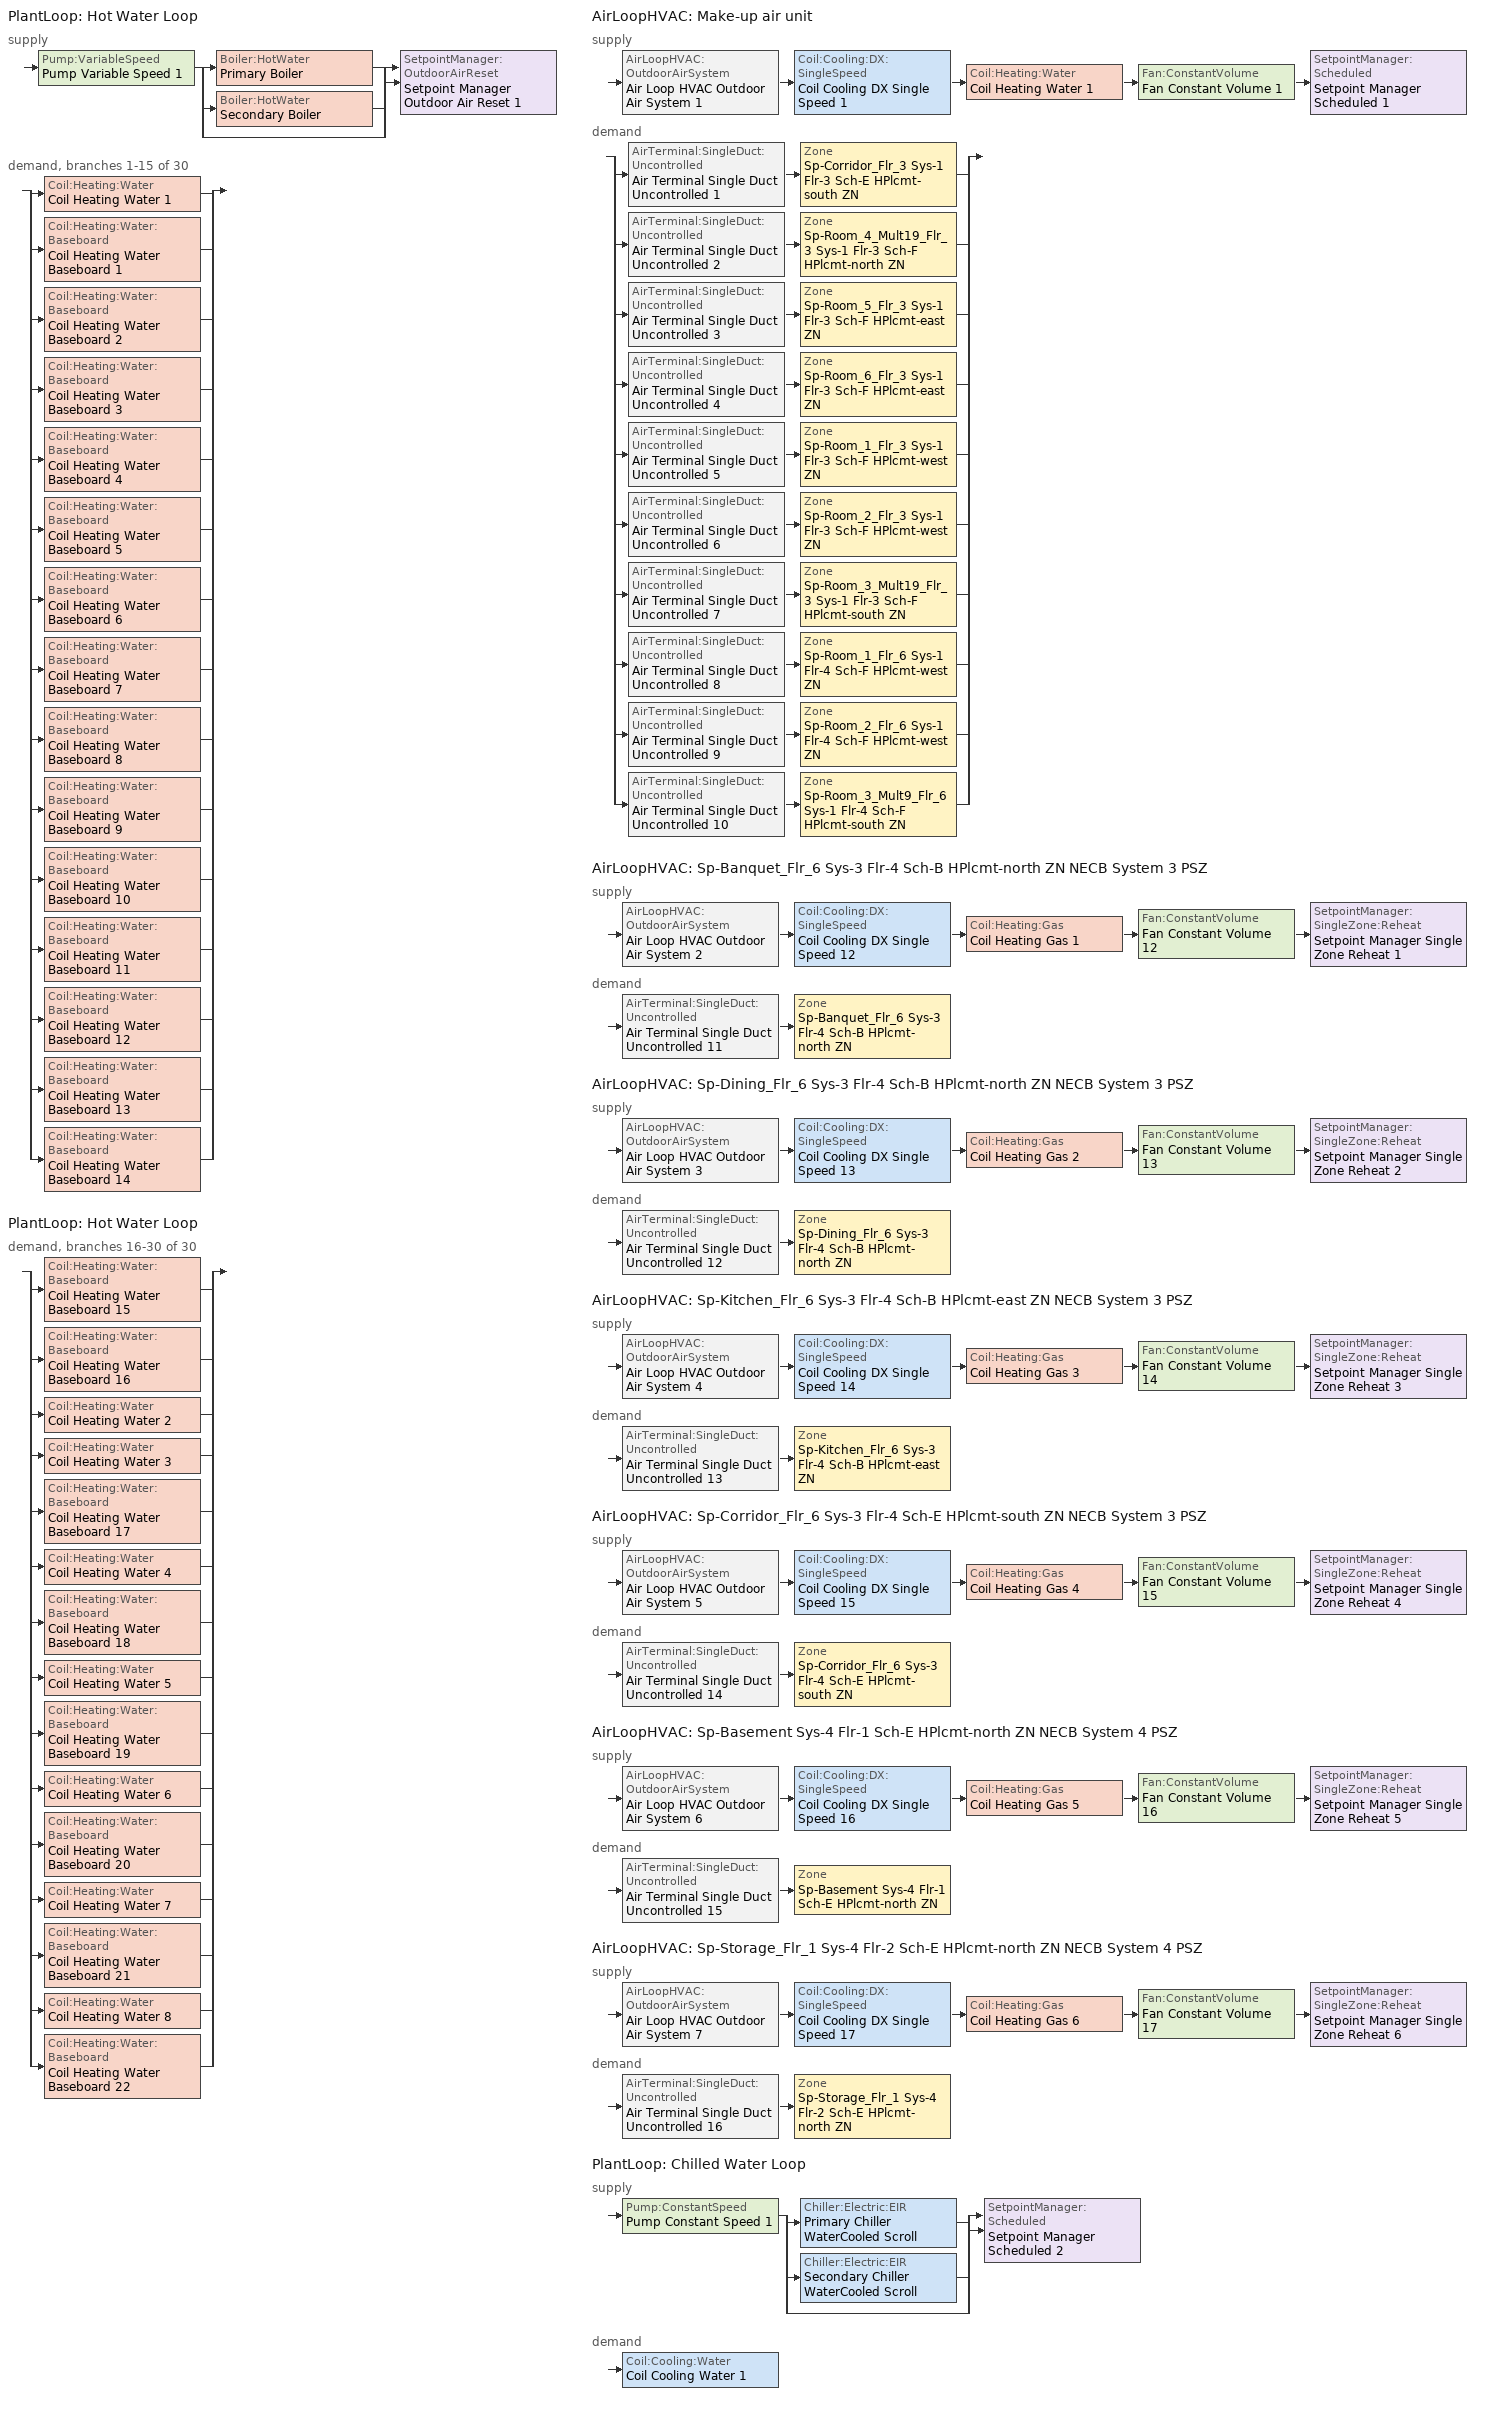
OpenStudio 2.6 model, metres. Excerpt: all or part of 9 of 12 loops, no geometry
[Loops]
PlantLoop 'Hot Water Loop'
 supply: Pump:VariableSpeed 'Pump Variable Speed 1' > split
  | Boiler:HotWater 'Primary Boiler'
  | Boiler:HotWater 'Secondary Boiler'
  | bypass
  join > SetpointManager:OutdoorAirReset 'Setpoint Manager Outdoor Air Reset 1'
 demand, branches 1-15 of 30: split
  | Coil:Heating:Water 'Coil Heating Water 1'
  | Coil:Heating:Water:Baseboard 'Coil Heating Water Baseboard 1'
  | Coil:Heating:Water:Baseboard 'Coil Heating Water Baseboard 2'
  | Coil:Heating:Water:Baseboard 'Coil Heating Water Baseboard 3'
  | Coil:Heating:Water:Baseboard 'Coil Heating Water Baseboard 4'
  | Coil:Heating:Water:Baseboard 'Coil Heating Water Baseboard 5'
  | Coil:Heating:Water:Baseboard 'Coil Heating Water Baseboard 6'
  | Coil:Heating:Water:Baseboard 'Coil Heating Water Baseboard 7'
  | Coil:Heating:Water:Baseboard 'Coil Heating Water Baseboard 8'
  | Coil:Heating:Water:Baseboard 'Coil Heating Water Baseboard 9'
  | Coil:Heating:Water:Baseboard 'Coil Heating Water Baseboard 10'
  | Coil:Heating:Water:Baseboard 'Coil Heating Water Baseboard 11'
  | Coil:Heating:Water:Baseboard 'Coil Heating Water Baseboard 12'
  | Coil:Heating:Water:Baseboard 'Coil Heating Water Baseboard 13'
  | Coil:Heating:Water:Baseboard 'Coil Heating Water Baseboard 14'
PlantLoop 'Hot Water Loop'
 demand, branches 16-30 of 30: split
  | Coil:Heating:Water:Baseboard 'Coil Heating Water Baseboard 15'
  | Coil:Heating:Water:Baseboard 'Coil Heating Water Baseboard 16'
  | Coil:Heating:Water 'Coil Heating Water 2'
  | Coil:Heating:Water 'Coil Heating Water 3'
  | Coil:Heating:Water:Baseboard 'Coil Heating Water Baseboard 17'
  | Coil:Heating:Water 'Coil Heating Water 4'
  | Coil:Heating:Water:Baseboard 'Coil Heating Water Baseboard 18'
  | Coil:Heating:Water 'Coil Heating Water 5'
  | Coil:Heating:Water:Baseboard 'Coil Heating Water Baseboard 19'
  | Coil:Heating:Water 'Coil Heating Water 6'
  | Coil:Heating:Water:Baseboard 'Coil Heating Water Baseboard 20'
  | Coil:Heating:Water 'Coil Heating Water 7'
  | Coil:Heating:Water:Baseboard 'Coil Heating Water Baseboard 21'
  | Coil:Heating:Water 'Coil Heating Water 8'
  | Coil:Heating:Water:Baseboard 'Coil Heating Water Baseboard 22'
AirLoopHVAC 'Make-up air unit'
 supply: AirLoopHVAC:OutdoorAirSystem 'Air Loop HVAC Outdoor Air System 1' > Coil:Cooling:DX:SingleSpeed 'Coil Cooling DX Single Speed 1' > Coil:Heating:Water 'Coil Heating Water 1' > Fan:ConstantVolume 'Fan Constant Volume 1' > SetpointManager:Scheduled 'Setpoint Manager Scheduled 1'
 demand: split
  | AirTerminal:SingleDuct:Uncontrolled 'Air Terminal Single Duct Uncontrolled 1' > Zone 'Sp-Corridor_Flr_3 Sys-1 Flr-3 Sch-E HPlcmt-south ZN'
  | AirTerminal:SingleDuct:Uncontrolled 'Air Terminal Single Duct Uncontrolled 2' > Zone 'Sp-Room_4_Mult19_Flr_3 Sys-1 Flr-3 Sch-F HPlcmt-north ZN'
  | AirTerminal:SingleDuct:Uncontrolled 'Air Terminal Single Duct Uncontrolled 3' > Zone 'Sp-Room_5_Flr_3 Sys-1 Flr-3 Sch-F HPlcmt-east ZN'
  | AirTerminal:SingleDuct:Uncontrolled 'Air Terminal Single Duct Uncontrolled 4' > Zone 'Sp-Room_6_Flr_3 Sys-1 Flr-3 Sch-F HPlcmt-east ZN'
  | AirTerminal:SingleDuct:Uncontrolled 'Air Terminal Single Duct Uncontrolled 5' > Zone 'Sp-Room_1_Flr_3 Sys-1 Flr-3 Sch-F HPlcmt-west ZN'
  | AirTerminal:SingleDuct:Uncontrolled 'Air Terminal Single Duct Uncontrolled 6' > Zone 'Sp-Room_2_Flr_3 Sys-1 Flr-3 Sch-F HPlcmt-west ZN'
  | AirTerminal:SingleDuct:Uncontrolled 'Air Terminal Single Duct Uncontrolled 7' > Zone 'Sp-Room_3_Mult19_Flr_3 Sys-1 Flr-3 Sch-F HPlcmt-south ZN'
  | AirTerminal:SingleDuct:Uncontrolled 'Air Terminal Single Duct Uncontrolled 8' > Zone 'Sp-Room_1_Flr_6 Sys-1 Flr-4 Sch-F HPlcmt-west ZN'
  | AirTerminal:SingleDuct:Uncontrolled 'Air Terminal Single Duct Uncontrolled 9' > Zone 'Sp-Room_2_Flr_6 Sys-1 Flr-4 Sch-F HPlcmt-west ZN'
  | AirTerminal:SingleDuct:Uncontrolled 'Air Terminal Single Duct Uncontrolled 10' > Zone 'Sp-Room_3_Mult9_Flr_6 Sys-1 Flr-4 Sch-F HPlcmt-south ZN'
AirLoopHVAC 'Sp-Banquet_Flr_6 Sys-3 Flr-4 Sch-B HPlcmt-north ZN NECB System 3 PSZ'
 supply: AirLoopHVAC:OutdoorAirSystem 'Air Loop HVAC Outdoor Air System 2' > Coil:Cooling:DX:SingleSpeed 'Coil Cooling DX Single Speed 12' > Coil:Heating:Gas 'Coil Heating Gas 1' > Fan:ConstantVolume 'Fan Constant Volume 12' > SetpointManager:SingleZone:Reheat 'Setpoint Manager Single Zone Reheat 1'
 demand: AirTerminal:SingleDuct:Uncontrolled 'Air Terminal Single Duct Uncontrolled 11' > Zone 'Sp-Banquet_Flr_6 Sys-3 Flr-4 Sch-B HPlcmt-north ZN'
AirLoopHVAC 'Sp-Dining_Flr_6 Sys-3 Flr-4 Sch-B HPlcmt-north ZN NECB System 3 PSZ'
 supply: AirLoopHVAC:OutdoorAirSystem 'Air Loop HVAC Outdoor Air System 3' > Coil:Cooling:DX:SingleSpeed 'Coil Cooling DX Single Speed 13' > Coil:Heating:Gas 'Coil Heating Gas 2' > Fan:ConstantVolume 'Fan Constant Volume 13' > SetpointManager:SingleZone:Reheat 'Setpoint Manager Single Zone Reheat 2'
 demand: AirTerminal:SingleDuct:Uncontrolled 'Air Terminal Single Duct Uncontrolled 12' > Zone 'Sp-Dining_Flr_6 Sys-3 Flr-4 Sch-B HPlcmt-north ZN'
AirLoopHVAC 'Sp-Kitchen_Flr_6 Sys-3 Flr-4 Sch-B HPlcmt-east ZN NECB System 3 PSZ'
 supply: AirLoopHVAC:OutdoorAirSystem 'Air Loop HVAC Outdoor Air System 4' > Coil:Cooling:DX:SingleSpeed 'Coil Cooling DX Single Speed 14' > Coil:Heating:Gas 'Coil Heating Gas 3' > Fan:ConstantVolume 'Fan Constant Volume 14' > SetpointManager:SingleZone:Reheat 'Setpoint Manager Single Zone Reheat 3'
 demand: AirTerminal:SingleDuct:Uncontrolled 'Air Terminal Single Duct Uncontrolled 13' > Zone 'Sp-Kitchen_Flr_6 Sys-3 Flr-4 Sch-B HPlcmt-east ZN'
AirLoopHVAC 'Sp-Corridor_Flr_6 Sys-3 Flr-4 Sch-E HPlcmt-south ZN NECB System 3 PSZ'
 supply: AirLoopHVAC:OutdoorAirSystem 'Air Loop HVAC Outdoor Air System 5' > Coil:Cooling:DX:SingleSpeed 'Coil Cooling DX Single Speed 15' > Coil:Heating:Gas 'Coil Heating Gas 4' > Fan:ConstantVolume 'Fan Constant Volume 15' > SetpointManager:SingleZone:Reheat 'Setpoint Manager Single Zone Reheat 4'
 demand: AirTerminal:SingleDuct:Uncontrolled 'Air Terminal Single Duct Uncontrolled 14' > Zone 'Sp-Corridor_Flr_6 Sys-3 Flr-4 Sch-E HPlcmt-south ZN'
AirLoopHVAC 'Sp-Basement Sys-4 Flr-1 Sch-E HPlcmt-north ZN NECB System 4 PSZ'
 supply: AirLoopHVAC:OutdoorAirSystem 'Air Loop HVAC Outdoor Air System 6' > Coil:Cooling:DX:SingleSpeed 'Coil Cooling DX Single Speed 16' > Coil:Heating:Gas 'Coil Heating Gas 5' > Fan:ConstantVolume 'Fan Constant Volume 16' > SetpointManager:SingleZone:Reheat 'Setpoint Manager Single Zone Reheat 5'
 demand: AirTerminal:SingleDuct:Uncontrolled 'Air Terminal Single Duct Uncontrolled 15' > Zone 'Sp-Basement Sys-4 Flr-1 Sch-E HPlcmt-north ZN'
AirLoopHVAC 'Sp-Storage_Flr_1 Sys-4 Flr-2 Sch-E HPlcmt-north ZN NECB System 4 PSZ'
 supply: AirLoopHVAC:OutdoorAirSystem 'Air Loop HVAC Outdoor Air System 7' > Coil:Cooling:DX:SingleSpeed 'Coil Cooling DX Single Speed 17' > Coil:Heating:Gas 'Coil Heating Gas 6' > Fan:ConstantVolume 'Fan Constant Volume 17' > SetpointManager:SingleZone:Reheat 'Setpoint Manager Single Zone Reheat 6'
 demand: AirTerminal:SingleDuct:Uncontrolled 'Air Terminal Single Duct Uncontrolled 16' > Zone 'Sp-Storage_Flr_1 Sys-4 Flr-2 Sch-E HPlcmt-north ZN'
PlantLoop 'Chilled Water Loop'
 supply: Pump:ConstantSpeed 'Pump Constant Speed 1' > split
  | Chiller:Electric:EIR 'Primary Chiller WaterCooled Scroll'
  | Chiller:Electric:EIR 'Secondary Chiller WaterCooled Scroll'
  | bypass
  join > SetpointManager:Scheduled 'Setpoint Manager Scheduled 2'
 demand: Coil:Cooling:Water 'Coil Cooling Water 1'
[Sizing:Zone] Zone Cooling Design Supply Air Temperature Input Method=SupplyAirTemperature; Zone Cooling Design Supply Air Temperature {C}=13; Zone Cooling Design Supply Air Temperature Difference {deltaC}=11.11; Zone Heating Design Supply Air Temperature Input Method=SupplyAirTemperature; Zone Heating Design Supply Air Temperature {C}=43; Zone Heating Design Supply Air Temperature Difference {deltaC}=11.11; Zone Cooling Design Supply Air Humidity Ratio {kg-H2O/kg-air}=0.0085; Zone Heating Design Supply Air Humidity Ratio {kg-H2O/kg-air}=0.008; Zone Heating Sizing Factor=1.3; Zone Cooling Sizing Factor=1.1; Cooling Design Air Flow Method=DesignDay; Heating Design Air Flow Method=DesignDay; Account for Dedicated Outdoor Air System=No; Dedicated Outdoor Air System Control Strategy=NeutralSupplyAir; Dedicated Outdoor Air Low Setpoint Temperature for Design {C}=autosize; Dedicated Outdoor Air High Setpoint Temperature for Design {C}=autosize
Sp-Corridor_Flr_3 Sys-1 Flr-3 Sch-E HPlcmt-south ZN; Sp-Room_4_Mult19_Flr_3 Sys-1 Flr-3 Sch-F HPlcmt-north ZN; Sp-Room_5_Flr_3 Sys-1 Flr-3 Sch-F HPlcmt-east ZN; Sp-Room_6_Flr_3 Sys-1 Flr-3 Sch-F HPlcmt-east ZN; Sp-Room_1_Flr_3 Sys-1 Flr-3 Sch-F HPlcmt-west ZN; Sp-Room_2_Flr_3 Sys-1 Flr-3 Sch-F HPlcmt-west ZN; Sp-Room_3_Mult19_Flr_3 Sys-1 Flr-3 Sch-F HPlcmt-south ZN; Sp-Room_1_Flr_6 Sys-1 Flr-4 Sch-F HPlcmt-west ZN; Sp-Room_2_Flr_6 Sys-1 Flr-4 Sch-F HPlcmt-west ZN; Sp-Room_3_Mult9_Flr_6 Sys-1 Flr-4 Sch-F HPlcmt-south ZN; Sp-Banquet_Flr_6 Sys-3 Flr-4 Sch-B HPlcmt-north ZN; Sp-Dining_Flr_6 Sys-3 Flr-4 Sch-B HPlcmt-north ZN; Sp-Kitchen_Flr_6 Sys-3 Flr-4 Sch-B HPlcmt-east ZN; Sp-Corridor_Flr_6 Sys-3 Flr-4 Sch-E HPlcmt-south ZN; Sp-Basement Sys-4 Flr-1 Sch-E HPlcmt-north ZN; Sp-Storage_Flr_1 Sys-4 Flr-2 Sch-E HPlcmt-north ZN
[Zone equipment]
Sp-Corridor_Flr_3 Sys-1 Flr-3 Sch-E HPlcmt-south ZN: Sp-Corridor_Flr_3 Sys-1 Flr-3 Sch-E HPlcmt-south ZN PTAC, Zone HVAC Baseboard Convective Water 1, Air Terminal Single Duct Uncontrolled 1
Sp-Room_4_Mult19_Flr_3 Sys-1 Flr-3 Sch-F HPlcmt-north ZN: Sp-Room_4_Mult19_Flr_3 Sys-1 Flr-3 Sch-F HPlcmt-north ZN PTAC, Zone HVAC Baseboard Convective Water 2, Air Terminal Single Duct Uncontrolled 2
Sp-Room_5_Flr_3 Sys-1 Flr-3 Sch-F HPlcmt-east ZN: Sp-Room_5_Flr_3 Sys-1 Flr-3 Sch-F HPlcmt-east ZN PTAC, Zone HVAC Baseboard Convective Water 3, Air Terminal Single Duct Uncontrolled 3
Sp-Room_6_Flr_3 Sys-1 Flr-3 Sch-F HPlcmt-east ZN: Sp-Room_6_Flr_3 Sys-1 Flr-3 Sch-F HPlcmt-east ZN PTAC, Zone HVAC Baseboard Convective Water 4, Air Terminal Single Duct Uncontrolled 4
Sp-Room_1_Flr_3 Sys-1 Flr-3 Sch-F HPlcmt-west ZN: Sp-Room_1_Flr_3 Sys-1 Flr-3 Sch-F HPlcmt-west ZN PTAC, Zone HVAC Baseboard Convective Water 5, Air Terminal Single Duct Uncontrolled 5
Sp-Room_2_Flr_3 Sys-1 Flr-3 Sch-F HPlcmt-west ZN: Sp-Room_2_Flr_3 Sys-1 Flr-3 Sch-F HPlcmt-west ZN PTAC, Zone HVAC Baseboard Convective Water 6, Air Terminal Single Duct Uncontrolled 6
Sp-Room_3_Mult19_Flr_3 Sys-1 Flr-3 Sch-F HPlcmt-south ZN: Sp-Room_3_Mult19_Flr_3 Sys-1 Flr-3 Sch-F HPlcmt-south ZN PTAC, Zone HVAC Baseboard Convective Water 7, Air Terminal Single Duct Uncontrolled 7
Sp-Room_1_Flr_6 Sys-1 Flr-4 Sch-F HPlcmt-west ZN: Sp-Room_1_Flr_6 Sys-1 Flr-4 Sch-F HPlcmt-west ZN PTAC, Zone HVAC Baseboard Convective Water 8, Air Terminal Single Duct Uncontrolled 8
Sp-Room_2_Flr_6 Sys-1 Flr-4 Sch-F HPlcmt-west ZN: Sp-Room_2_Flr_6 Sys-1 Flr-4 Sch-F HPlcmt-west ZN PTAC, Zone HVAC Baseboard Convective Water 9, Air Terminal Single Duct Uncontrolled 9
Sp-Room_3_Mult9_Flr_6 Sys-1 Flr-4 Sch-F HPlcmt-south ZN: Sp-Room_3_Mult9_Flr_6 Sys-1 Flr-4 Sch-F HPlcmt-south ZN PTAC, Zone HVAC Baseboard Convective Water 10, Air Terminal Single Duct Uncontrolled 10
Sp-Banquet_Flr_6 Sys-3 Flr-4 Sch-B HPlcmt-north ZN: Air Terminal Single Duct Uncontrolled 11, Zone HVAC Baseboard Convective Water 11
Sp-Dining_Flr_6 Sys-3 Flr-4 Sch-B HPlcmt-north ZN: Air Terminal Single Duct Uncontrolled 12, Zone HVAC Baseboard Convective Water 12
Sp-Kitchen_Flr_6 Sys-3 Flr-4 Sch-B HPlcmt-east ZN: Air Terminal Single Duct Uncontrolled 13, Zone HVAC Baseboard Convective Water 13
Sp-Corridor_Flr_6 Sys-3 Flr-4 Sch-E HPlcmt-south ZN: Air Terminal Single Duct Uncontrolled 14, Zone HVAC Baseboard Convective Water 14
Sp-Basement Sys-4 Flr-1 Sch-E HPlcmt-north ZN: Air Terminal Single Duct Uncontrolled 15, Zone HVAC Baseboard Convective Water 15
Sp-Storage_Flr_1 Sys-4 Flr-2 Sch-E HPlcmt-north ZN: Air Terminal Single Duct Uncontrolled 16, Zone HVAC Baseboard Convective Water 16
[PlantLoop] Glycol Concentration=0; Plant Loop Volume {m3}=Autocalculate; Load Distribution Scheme=Optimal
Name | Fluid Type
Hot Water Loop | Water
Chilled Water Loop
[Sizing:Plant] Sizing Option=NonCoincident; Zone Timesteps in Averaging Window=1; Coincident Sizing Factor Mode=None
Name | Loop Type | Design Loop Exit Temperature {C} | Loop Design Temperature Difference {deltaC}
Hot Water Loop | Heating | 82 | 16
Chilled Water Loop | Cooling | 7 | 6
[Pump:VariableSpeed]
Pump Variable Speed 1: Pump Control Type=Intermittent; Skin Loss Radiative Fraction=0.5; Design Power Sizing Method=PowerPerFlowPerPressure; Design Electric Power per Unit Flow Rate {W/(m3/s)}=348701.1; Design Shaft Power per Unit Flow Rate per Unit Head {W-s/m3-Pa}=1.28205; Design Minimum Flow Rate Fraction=0
[Boiler:HotWater] Fuel Type=NaturalGas; Water Outlet Upper Temperature Limit {C}=99; Boiler Flow Mode=ConstantFlow; Parasitic Electric Load {W}=0; Sizing Factor=1
Primary Boiler; Secondary Boiler
[SetpointManager:OutdoorAirReset]
Setpoint Manager Outdoor Air Reset 1: Control Variable=Temperature; Setpoint at Outdoor Low Temperature {C}=82; Outdoor Low Temperature {C}=-16; Setpoint at Outdoor High Temperature {C}=60; Outdoor High Temperature {C}=0
[AirLoopHVAC] Availability Schedule=Always On Discrete; Design Supply Air Flow Rate {m3/s}=AutoSize
Make-up air unit; Sp-Banquet_Flr_6 Sys-3 Flr-4 Sch-B HPlcmt-north ZN NECB System 3 PSZ; Sp-Dining_Flr_6 Sys-3 Flr-4 Sch-B HPlcmt-north ZN NECB System 3 PSZ; Sp-Kitchen_Flr_6 Sys-3 Flr-4 Sch-B HPlcmt-east ZN NECB System 3 PSZ; Sp-Corridor_Flr_6 Sys-3 Flr-4 Sch-E HPlcmt-south ZN NECB System 3 PSZ; Sp-Basement Sys-4 Flr-1 Sch-E HPlcmt-north ZN NECB System 4 PSZ; Sp-Storage_Flr_1 Sys-4 Flr-2 Sch-E HPlcmt-north ZN NECB System 4 PSZ
[Sizing:System] Design Outdoor Air Flow Rate {m3/s}=Autosize; Minimum System Air Flow Ratio=1; Preheat Design Temperature {C}=7; Preheat Design Humidity Ratio {kg-H2O/kg-Air}=0.008; Precool Design Temperature {C}=13; Precool Design Humidity Ratio {kg-H2O/kg-Air}=0.008; Central Cooling Design Supply Air Temperature {C}=13; Central Heating Design Supply Air Temperature {C}=43; Sizing Option=NonCoincident; Central Cooling Design Supply Air Humidity Ratio {kg-H2O/kg-Air}=0.0085; Central Heating Design Supply Air Humidity Ratio {kg-H2O/kg-Air}=0.008; Cooling Design Air Flow Method=DesignDay; Cooling Design Air Flow Rate {m3/s}=0; Heating Design Air Flow Method=DesignDay; Heating Design Air Flow Rate {m3/s}=0; System Outdoor Air Method=ZoneSum; Zone Maximum Outdoor Air Fraction=1; Cooling Supply Air Flow Rate Per Floor Area {m3/s-m2}=0.00996765; Cooling Fraction of Autosized Cooling Supply Air Flow Rate=1; Cooling Supply Air Flow Rate Per Unit Cooling Capacity {m3/s-W}=3.94755e-05; Heating Supply Air Flow Rate Per Floor Area {m3/s-m2}=0.00996765; Heating Fraction of Autosized Heating Supply Air Flow Rate=1; Heating Fraction of Autosized Cooling Supply Air Flow Rate=1; Heating Supply Air Flow Rate Per Unit Heating Capacity {m3/s-W}=3.15882e-05; Cooling Design Capacity Method=CoolingDesignCapacity; Cooling Design Capacity {W}=autosize; Cooling Design Capacity Per Floor Area {W/m2}=234.7; Fraction of Autosized Cooling Design Capacity=1; Heating Design Capacity Method=HeatingDesignCapacity; Heating Design Capacity {W}=autosize; Heating Design Capacity Per Floor Area {W/m2}=157; Fraction of Autosized Heating Design Capacity=1; Central Cooling Capacity Control Method=OnOff
Name | Type of Load to Size On | 100% Outdoor Air in Cooling | 100% Outdoor Air in Heating
Make-up air unit | VentilationRequirement | Yes | Yes
Sp-Banquet_Flr_6 Sys-3 Flr-4 Sch-B HPlcmt-north ZN NECB System 3 PSZ; Sp-Dining_Flr_6 Sys-3 Flr-4 Sch-B HPlcmt-north ZN NECB System 3 PSZ; Sp-Kitchen_Flr_6 Sys-3 Flr-4 Sch-B HPlcmt-east ZN NECB System 3 PSZ; Sp-Corridor_Flr_6 Sys-3 Flr-4 Sch-E HPlcmt-south ZN NECB System 3 PSZ; Sp-Basement Sys-4 Flr-1 Sch-E HPlcmt-north ZN NECB System 4 PSZ; Sp-Storage_Flr_1 Sys-4 Flr-2 Sch-E HPlcmt-north ZN NECB System 4 PSZ | Sensible | No | No
[Fan:ConstantVolume] Availability Schedule=Always On Discrete; Maximum Flow Rate {m3/s}=AutoSize
Name | Pressure Rise {Pa}
Fan Constant Volume 1; Fan Constant Volume 12; Fan Constant Volume 13; Fan Constant Volume 14; Fan Constant Volume 15; Fan Constant Volume 16; Fan Constant Volume 17
Fan Constant Volume 2; Fan Constant Volume 3; Fan Constant Volume 4; Fan Constant Volume 5; Fan Constant Volume 6; Fan Constant Volume 7; Fan Constant Volume 8; Fan Constant Volume 9; Fan Constant Volume 10; Fan Constant Volume 11 | 640
[Coil:Heating:Water] Availability Schedule=Always On Discrete
Coil Heating Water 1; Coil Heating Water 2; Coil Heating Water 3; Coil Heating Water 4; Coil Heating Water 5; Coil Heating Water 6; Coil Heating Water 7; Coil Heating Water 8
[Coil:Cooling:DX:SingleSpeed] Availability Schedule=Always On Discrete; Rated Total Cooling Capacity {W}=autosize; Rated Sensible Heat Ratio=autosize; Rated COP {W/W}=3; Rated Air Flow Rate {m3/s}=autosize; Rated Evaporator Fan Power Per Volume Flow Rate {W/(m3/s)}=773.3; Condenser Type=AirCooled; Evaporative Condenser Effectiveness=0; Evaporative Condenser Air Flow Rate {m3/s}=Autosize; Evaporative Condenser Pump Rated Power Consumption {W}=Autosize; Crankcase Heater Capacity {W}=0; Maximum Outdoor Dry-Bulb Temperature for Crankcase Heater Operation {C}=0; Basin Heater Capacity {W/K}=0; Basin Heater Setpoint Temperature {C}=10
Name | Total Cooling Capacity Function of Temperature Curve | Total Cooling Capacity Function of Flow Fraction Curve | Energy Input Ratio Function of Temperature Curve | Energy Input Ratio Function of Flow Fraction Curve | Part Load Fraction Correlation Curve
Coil Cooling DX Single Speed 1 | Curve Biquadratic 1 | Curve Quadratic 1 | Curve Biquadratic 2 | Curve Quadratic 2 | Curve Cubic 1
Coil Cooling DX Single Speed 2 | Curve Biquadratic 3 | Curve Quadratic 3 | Curve Biquadratic 4 | Curve Quadratic 4 | Curve Cubic 2
Coil Cooling DX Single Speed 3 | Curve Biquadratic 5 | Curve Quadratic 5 | Curve Biquadratic 6 | Curve Quadratic 6 | Curve Cubic 3
Coil Cooling DX Single Speed 4 | Curve Biquadratic 7 | Curve Quadratic 7 | Curve Biquadratic 8 | Curve Quadratic 8 | Curve Cubic 4
Coil Cooling DX Single Speed 5 | Curve Biquadratic 9 | Curve Quadratic 9 | Curve Biquadratic 10 | Curve Quadratic 10 | Curve Cubic 5
Coil Cooling DX Single Speed 6 | Curve Biquadratic 11 | Curve Quadratic 11 | Curve Biquadratic 12 | Curve Quadratic 12 | Curve Cubic 6
Coil Cooling DX Single Speed 7 | Curve Biquadratic 13 | Curve Quadratic 13 | Curve Biquadratic 14 | Curve Quadratic 14 | Curve Cubic 7
Coil Cooling DX Single Speed 8 | Curve Biquadratic 15 | Curve Quadratic 15 | Curve Biquadratic 16 | Curve Quadratic 16 | Curve Cubic 8
Coil Cooling DX Single Speed 9 | Curve Biquadratic 17 | Curve Quadratic 17 | Curve Biquadratic 18 | Curve Quadratic 18 | Curve Cubic 9
Coil Cooling DX Single Speed 10 | Curve Biquadratic 19 | Curve Quadratic 19 | Curve Biquadratic 20 | Curve Quadratic 20 | Curve Cubic 10
Coil Cooling DX Single Speed 11 | Curve Biquadratic 21 | Curve Quadratic 21 | Curve Biquadratic 22 | Curve Quadratic 22 | Curve Cubic 11
Coil Cooling DX Single Speed 12 | Curve Biquadratic 23 | Curve Quadratic 23 | Curve Biquadratic 24 | Curve Quadratic 24 | Curve Quadratic 25
Coil Cooling DX Single Speed 13 | Curve Biquadratic 25 | Curve Quadratic 26 | Curve Biquadratic 26 | Curve Quadratic 27 | Curve Quadratic 28
Coil Cooling DX Single Speed 14 | Curve Biquadratic 27 | Curve Quadratic 29 | Curve Biquadratic 28 | Curve Quadratic 30 | Curve Quadratic 31
Coil Cooling DX Single Speed 15 | Curve Biquadratic 29 | Curve Quadratic 32 | Curve Biquadratic 30 | Curve Quadratic 33 | Curve Quadratic 34
Coil Cooling DX Single Speed 16 | Curve Biquadratic 31 | Curve Quadratic 35 | Curve Biquadratic 32 | Curve Quadratic 36 | Curve Cubic 12
Coil Cooling DX Single Speed 17 | Curve Biquadratic 33 | Curve Quadratic 37 | Curve Biquadratic 34 | Curve Quadratic 38 | Curve Cubic 13
[Controller:OutdoorAir] Minimum Outdoor Air Flow Rate {m3/s}=autosize; Maximum Outdoor Air Flow Rate {m3/s}=Autosize; Economizer Control Type=NoEconomizer; Economizer Control Action Type=ModulateFlow; Economizer Maximum Limit Dry-Bulb Temperature {C}=28; Economizer Maximum Limit Enthalpy {J/kg}=64000; Economizer Minimum Limit Dry-Bulb Temperature {C}=-100; Lockout Type=NoLockout; Minimum Limit Type=FixedMinimum; High Humidity Control=No; Heat Recovery Bypass Control Type=BypassWhenWithinEconomizerLimits
Name | Controller Mechanical Ventilation
Controller Outdoor Air 1 | Controller Mechanical Ventilation 1
Controller Outdoor Air 2 | Controller Mechanical Ventilation 2
Controller Outdoor Air 3 | Controller Mechanical Ventilation 3
Controller Outdoor Air 4 | Controller Mechanical Ventilation 4
Controller Outdoor Air 5 | Controller Mechanical Ventilation 5
Controller Outdoor Air 6 | Controller Mechanical Ventilation 6
Controller Outdoor Air 7 | Controller Mechanical Ventilation 7
[Controller:MechanicalVentilation] Availability Schedule=Always On Discrete; System Outdoor Air Method=ZoneSum
Controller Mechanical Ventilation 1; Controller Mechanical Ventilation 2; Controller Mechanical Ventilation 3; Controller Mechanical Ventilation 4; Controller Mechanical Ventilation 5; Controller Mechanical Ventilation 6; Controller Mechanical Ventilation 7
[AirLoopHVAC:OutdoorAirSystem]
Name | Controller
Air Loop HVAC Outdoor Air System 1 | Controller Outdoor Air 1
Air Loop HVAC Outdoor Air System 2 | Controller Outdoor Air 2
Air Loop HVAC Outdoor Air System 3 | Controller Outdoor Air 3
Air Loop HVAC Outdoor Air System 4 | Controller Outdoor Air 4
Air Loop HVAC Outdoor Air System 5 | Controller Outdoor Air 5
Air Loop HVAC Outdoor Air System 6 | Controller Outdoor Air 6
Air Loop HVAC Outdoor Air System 7 | Controller Outdoor Air 7
[Controller:WaterCoil] Minimum Actuated Flow {m3/s}=0
Name | Water Coil | Action
Controller Water Coil 1 | Coil Heating Water 1 | Normal
Controller Water Coil 2 | Coil Heating Water 2 | Normal
Controller Water Coil 3 | Coil Cooling Water 1 | Reverse
Controller Water Coil 4 | Coil Heating Water 3 | Normal
Controller Water Coil 5 | Coil Heating Water 4 | Normal
Controller Water Coil 6 | Coil Heating Water 5 | Normal
Controller Water Coil 7 | Coil Heating Water 6 | Normal
Controller Water Coil 8 | Coil Heating Water 7 | Normal
Controller Water Coil 9 | Coil Heating Water 8 | Normal
[SetpointManager:Scheduled] Control Variable=Temperature
Name | Schedule
Setpoint Manager Scheduled 1 | Makeup-Air Unit Supply Air Temp
Setpoint Manager Scheduled 2 | CHW Temp
[Coil:Heating:Electric] Availability Schedule=ON_OFF_ALWAYS_OFF
Coil Heating Electric 1; Coil Heating Electric 2; Coil Heating Electric 3; Coil Heating Electric 4; Coil Heating Electric 5; Coil Heating Electric 6; Coil Heating Electric 7; Coil Heating Electric 8; Coil Heating Electric 9; Coil Heating Electric 10
[ZoneHVAC:PackagedTerminalAirConditioner] Availability Schedule=Always On Discrete; Supply Air Flow Rate During Cooling Operation {m3/s}=Autosize; Supply Air Flow Rate During Heating Operation {m3/s}=Autosize; Supply Air Flow Rate When No Cooling or Heating is Needed {m3/s}=Autosize; Outdoor Air Flow Rate During Cooling Operation {m3/s}=Autosize; Outdoor Air Flow Rate During Heating Operation {m3/s}=Autosize; Outdoor Air Flow Rate When No Cooling or Heating is Needed {m3/s}=Autosize; Fan Placement=DrawThrough
Name | Supply Air Fan | Heating Coil | Cooling Coil
Sp-Corridor_Flr_3 Sys-1 Flr-3 Sch-E HPlcmt-south ZN PTAC | Fan Constant Volume 2 | Coil Heating Electric 1 | Coil Cooling DX Single Speed 2
Sp-Room_4_Mult19_Flr_3 Sys-1 Flr-3 Sch-F HPlcmt-north ZN PTAC | Fan Constant Volume 3 | Coil Heating Electric 2 | Coil Cooling DX Single Speed 3
Sp-Room_5_Flr_3 Sys-1 Flr-3 Sch-F HPlcmt-east ZN PTAC | Fan Constant Volume 4 | Coil Heating Electric 3 | Coil Cooling DX Single Speed 4
Sp-Room_6_Flr_3 Sys-1 Flr-3 Sch-F HPlcmt-east ZN PTAC | Fan Constant Volume 5 | Coil Heating Electric 4 | Coil Cooling DX Single Speed 5
Sp-Room_1_Flr_3 Sys-1 Flr-3 Sch-F HPlcmt-west ZN PTAC | Fan Constant Volume 6 | Coil Heating Electric 5 | Coil Cooling DX Single Speed 6
Sp-Room_2_Flr_3 Sys-1 Flr-3 Sch-F HPlcmt-west ZN PTAC | Fan Constant Volume 7 | Coil Heating Electric 6 | Coil Cooling DX Single Speed 7
Sp-Room_3_Mult19_Flr_3 Sys-1 Flr-3 Sch-F HPlcmt-south ZN PTAC | Fan Constant Volume 8 | Coil Heating Electric 7 | Coil Cooling DX Single Speed 8
Sp-Room_1_Flr_6 Sys-1 Flr-4 Sch-F HPlcmt-west ZN PTAC | Fan Constant Volume 9 | Coil Heating Electric 8 | Coil Cooling DX Single Speed 9
Sp-Room_2_Flr_6 Sys-1 Flr-4 Sch-F HPlcmt-west ZN PTAC | Fan Constant Volume 10 | Coil Heating Electric 9 | Coil Cooling DX Single Speed 10
Sp-Room_3_Mult9_Flr_6 Sys-1 Flr-4 Sch-F HPlcmt-south ZN PTAC | Fan Constant Volume 11 | Coil Heating Electric 10 | Coil Cooling DX Single Speed 11
[Coil:Heating:Water:Baseboard] Heating Design Capacity Method=HeatingDesignCapacity; Heating Design Capacity {W}=autosize; Heating Design Capacity Per Floor Area {W/m2}=0; Fraction of Autosized Heating Design Capacity=0.8
Coil Heating Water Baseboard 1; Coil Heating Water Baseboard 2; Coil Heating Water Baseboard 3; Coil Heating Water Baseboard 4; Coil Heating Water Baseboard 5; Coil Heating Water Baseboard 6; Coil Heating Water Baseboard 7; Coil Heating Water Baseboard 8; Coil Heating Water Baseboard 9; Coil Heating Water Baseboard 10; Coil Heating Water Baseboard 11; Coil Heating Water Baseboard 12; Coil Heating Water Baseboard 13; Coil Heating Water Baseboard 14; Coil Heating Water Baseboard 15; Coil Heating Water Baseboard 16; Coil Heating Water Baseboard 17; Coil Heating Water Baseboard 18; Coil Heating Water Baseboard 19; Coil Heating Water Baseboard 20; Coil Heating Water Baseboard 21; Coil Heating Water Baseboard 22
[ZoneHVAC:Baseboard:Convective:Water] Availability Schedule=Always On Discrete
Name | Heating Coil
Zone HVAC Baseboard Convective Water 1 | Coil Heating Water Baseboard 1
Zone HVAC Baseboard Convective Water 2 | Coil Heating Water Baseboard 2
Zone HVAC Baseboard Convective Water 3 | Coil Heating Water Baseboard 3
Zone HVAC Baseboard Convective Water 4 | Coil Heating Water Baseboard 4
Zone HVAC Baseboard Convective Water 5 | Coil Heating Water Baseboard 5
Zone HVAC Baseboard Convective Water 6 | Coil Heating Water Baseboard 6
Zone HVAC Baseboard Convective Water 7 | Coil Heating Water Baseboard 7
Zone HVAC Baseboard Convective Water 8 | Coil Heating Water Baseboard 8
Zone HVAC Baseboard Convective Water 9 | Coil Heating Water Baseboard 9
Zone HVAC Baseboard Convective Water 10 | Coil Heating Water Baseboard 10
Zone HVAC Baseboard Convective Water 11 | Coil Heating Water Baseboard 11
Zone HVAC Baseboard Convective Water 12 | Coil Heating Water Baseboard 12
Zone HVAC Baseboard Convective Water 13 | Coil Heating Water Baseboard 13
Zone HVAC Baseboard Convective Water 14 | Coil Heating Water Baseboard 14
Zone HVAC Baseboard Convective Water 15 | Coil Heating Water Baseboard 15
Zone HVAC Baseboard Convective Water 16 | Coil Heating Water Baseboard 16
Zone HVAC Baseboard Convective Water 17 | Coil Heating Water Baseboard 17
Zone HVAC Baseboard Convective Water 18 | Coil Heating Water Baseboard 18
Zone HVAC Baseboard Convective Water 19 | Coil Heating Water Baseboard 19
Zone HVAC Baseboard Convective Water 20 | Coil Heating Water Baseboard 20
Zone HVAC Baseboard Convective Water 21 | Coil Heating Water Baseboard 21
Zone HVAC Baseboard Convective Water 22 | Coil Heating Water Baseboard 22
[AirTerminal:SingleDuct:Uncontrolled] Availability Schedule=Always On Discrete; Maximum Air Flow Rate {m3/s}=AutoSize
Air Terminal Single Duct Uncontrolled 1; Air Terminal Single Duct Uncontrolled 2; Air Terminal Single Duct Uncontrolled 3; Air Terminal Single Duct Uncontrolled 4; Air Terminal Single Duct Uncontrolled 5; Air Terminal Single Duct Uncontrolled 6; Air Terminal Single Duct Uncontrolled 7; Air Terminal Single Duct Uncontrolled 8; Air Terminal Single Duct Uncontrolled 9; Air Terminal Single Duct Uncontrolled 10; Air Terminal Single Duct Uncontrolled 11; Air Terminal Single Duct Uncontrolled 12; Air Terminal Single Duct Uncontrolled 13; Air Terminal Single Duct Uncontrolled 14; Air Terminal Single Duct Uncontrolled 15; Air Terminal Single Duct Uncontrolled 16
[Coil:Heating:Gas] Availability Schedule=Always On Discrete; Gas Burner Efficiency=0.8; Nominal Capacity {W}=AutoSize; Parasitic Electric Load {W}=0; Parasitic Gas Load {W}=0
Coil Heating Gas 1; Coil Heating Gas 2; Coil Heating Gas 3; Coil Heating Gas 4; Coil Heating Gas 5; Coil Heating Gas 6
[SetpointManager:SingleZone:Reheat] Minimum Supply Air Temperature {C}=13; Maximum Supply Air Temperature {C}=43
Name | Control Zone
Setpoint Manager Single Zone Reheat 1 | Sp-Banquet_Flr_6 Sys-3 Flr-4 Sch-B HPlcmt-north ZN
Setpoint Manager Single Zone Reheat 2 | Sp-Dining_Flr_6 Sys-3 Flr-4 Sch-B HPlcmt-north ZN
Setpoint Manager Single Zone Reheat 3 | Sp-Kitchen_Flr_6 Sys-3 Flr-4 Sch-B HPlcmt-east ZN
Setpoint Manager Single Zone Reheat 4 | Sp-Corridor_Flr_6 Sys-3 Flr-4 Sch-E HPlcmt-south ZN
Setpoint Manager Single Zone Reheat 5 | Sp-Basement Sys-4 Flr-1 Sch-E HPlcmt-north ZN
Setpoint Manager Single Zone Reheat 6 | Sp-Storage_Flr_1 Sys-4 Flr-2 Sch-E HPlcmt-north ZN
[Pump:ConstantSpeed]
Pump Constant Speed 1: Rated Flow Rate {m3/s}=autosize; Rated Pump Head {Pa}=179352; Rated Power Consumption {W}=autosize; Motor Efficiency=0.9; Fraction of Motor Inefficiencies to Fluid Stream=0; Pump Control Type=Intermittent; Design Power Sizing Method=PowerPerFlowPerPressure; Design Electric Power per Unit Flow Rate {W/(m3/s)}=348701.1; Design Shaft Power per Unit Flow Rate per Unit Head {W-s/m3-Pa}=1.28205
[Chiller:Electric:EIR] Reference Capacity {W}=Autosize; Reference COP {W/W}=5.5; Condenser Type=WaterCooled; Design Heat Recovery Water Flow Rate {m3/s}=0; Sizing Factor=1; Basin Heater Capacity {W/K}=0; Basin Heater Setpoint Temperature {C}=10
Name | Cooling Capacity Function of Temperature Curve | Electric Input to Cooling Output Ratio Function of Temperature Curve | Electric Input to Cooling Output Ratio Function of Part Load Ratio Curve
Primary Chiller WaterCooled Scroll | Curve Biquadratic 35 | Curve Biquadratic 36 | Curve Quadratic 39
Secondary Chiller WaterCooled Scroll | Curve Biquadratic 37 | Curve Biquadratic 38 | Curve Quadratic 40
[Coil:Cooling:Water]
Coil Cooling Water 1: Availability Schedule=Always On Discrete
[Schedule:Ruleset]
Name | Default Day Schedule
ON_OFF_ALWAYS_OFF | Schedule Day 3
Makeup-Air Unit Supply Air Temp | Makeup Air Unit Supply Air Temp Default
CHW Temp | Schedule Day 4
[Schedule:Day]
Schedule Day 3; wkdON_OFF_ALWAYS_OFF 1; satON_OFF_ALWAYS_OFF 1; sunON_OFF_ALWAYS_OFF 1: 1, 0, 0, 2, 0, 0, 3, 0, 0, 4, 0, 0, 5, 0, 0, 6, 0, 0, 7, 0, 0, 8, 0, 0, 9, 0, 0, 10, 0, 0, 11, 0, 0, 12, 0, 0, 13, 0, 0, 14, 0, 0, 15, 0, 0, 16, 0, 0, 17, 0, 0, 18, 0, 0, 19, 0, 0, 20, 0, 0, 21, 0, 0, 22, 0, 0, 23, 0, 0, 24, 0, 0
Makeup Air Unit Supply Air Temp Default: 24, 0, 20
Schedule Day 4; wkdCHW Temp 1; satCHW Temp 1; sunCHW Temp 1: 1, 0, 7, 2, 0, 7, 3, 0, 7, 4, 0, 7, 5, 0, 7, 6, 0, 7, 7, 0, 7, 8, 0, 7, 9, 0, 7, 10, 0, 7, 11, 0, 7, 12, 0, 7, 13, 0, 7, 14, 0, 7, 15, 0, 7, 16, 0, 7, 17, 0, 7, 18, 0, 7, 19, 0, 7, 20, 0, 7, 21, 0, 7, 22, 0, 7, 23, 0, 7, 24, 0, 7
[Schedule:Rule] Date Specification Type=DateRange; Start Month=1; Start Day=1; End Month=12; End Day=31
Name | Schedule Ruleset | Rule Order | Day Schedule | Apply Sunday | Apply Monday | Apply Tuesday | Apply Wednesday | Apply Thursday | Apply Friday | Apply Saturday
wkdON_OFF_ALWAYS_OFF rule | ON_OFF_ALWAYS_OFF | 2 | wkdON_OFF_ALWAYS_OFF 1 | No | Yes | Yes | Yes | Yes | Yes | No
satON_OFF_ALWAYS_OFFrule | ON_OFF_ALWAYS_OFF | 1 | satON_OFF_ALWAYS_OFF 1 | No | No | No | No | No | No | Yes
sunON_OFF_ALWAYS_OFFrule | ON_OFF_ALWAYS_OFF | 0 | sunON_OFF_ALWAYS_OFF 1 | Yes | No | No | No | No | No | No
wkdCHW Temp rule | CHW Temp | 2 | wkdCHW Temp 1 | No | Yes | Yes | Yes | Yes | Yes | No
satCHW Temprule | CHW Temp | 1 | satCHW Temp 1 | No | No | No | No | No | No | Yes
sunCHW Temprule | CHW Temp | 0 | sunCHW Temp 1 | Yes | No | No | No | No | No | No
[Schedule:Constant]
Always On Discrete: Value=1
[Curve:Biquadratic]
Name | Coefficient1 Constant | Coefficient2 x | Coefficient3 x**2 | Coefficient4 y | Coefficient5 y**2 | Coefficient6 x*y | Minimum Value of x | Maximum Value of x | Minimum Value of y | Maximum Value of y
Curve Biquadratic 1; Curve Biquadratic 3; Curve Biquadratic 5; Curve Biquadratic 7; Curve Biquadratic 9; Curve Biquadratic 11; Curve Biquadratic 13; Curve Biquadratic 15; Curve Biquadratic 17; Curve Biquadratic 19; Curve Biquadratic 21; Curve Biquadratic 31; Curve Biquadratic 33 | 0.867905 | 0.0142459 | 0.000554364 | -0.00755748 | 3.3048e-05 | -0.000191808 | 13 | 24 | 24 | 46
Curve Biquadratic 2; Curve Biquadratic 4; Curve Biquadratic 6; Curve Biquadratic 8; Curve Biquadratic 10; Curve Biquadratic 12; Curve Biquadratic 14; Curve Biquadratic 16; Curve Biquadratic 18; Curve Biquadratic 20; Curve Biquadratic 22; Curve Biquadratic 32; Curve Biquadratic 34 | 0.116936 | 0.0284933 | -0.000411156 | 0.0214108 | 0.000161028 | -0.000679104 | 13 | 24 | 24 | 46
Curve Biquadratic 23; Curve Biquadratic 25; Curve Biquadratic 27; Curve Biquadratic 29 | 0.942588 | 0.00954335 | 0.00068377 | -0.0110427 | 5.249e-06 | -9.72e-06 | 17 | 22 | 13 | 46
Curve Biquadratic 24; Curve Biquadratic 26; Curve Biquadratic 28; Curve Biquadratic 30 | 0.342414 | 0.034885 | -0.0006237 | 0.00497722 | 0.000437951 | -0.000728028 | 17 | 22 | 13 | 46
Curve Biquadratic 35; Curve Biquadratic 37 | 1.02152 | 0.0370359 | 0.000233248 | -0.00389405 | -6.52536e-05 | -0.000268045 | 5 | 10 | 24 | 35
Curve Biquadratic 36; Curve Biquadratic 38 | 0.701769 | -0.00452016 | 0.00053311 | -0.00549821 | 0.000544579 | -0.000729032 | 5 | 10 | 24 | 35
[Curve:Quadratic]
Name | Coefficient1 Constant | Coefficient2 x | Coefficient3 x**2 | Minimum Value of x | Maximum Value of x
Curve Quadratic 1; Curve Quadratic 2; Curve Quadratic 3; Curve Quadratic 4; Curve Quadratic 5; Curve Quadratic 6; Curve Quadratic 7; Curve Quadratic 8; Curve Quadratic 9; Curve Quadratic 10; Curve Quadratic 11; Curve Quadratic 12; Curve Quadratic 13; Curve Quadratic 14; Curve Quadratic 15; Curve Quadratic 16; Curve Quadratic 17; Curve Quadratic 18; Curve Quadratic 19; Curve Quadratic 20; Curve Quadratic 21; Curve Quadratic 22; Curve Quadratic 35; Curve Quadratic 36; Curve Quadratic 37; Curve Quadratic 38 | 1 | 0 | 0 | 0 | 1
Curve Quadratic 23; Curve Quadratic 26; Curve Quadratic 29; Curve Quadratic 32 | 0.8 | 0.2 | 0 | 0.5 | 1.5
Curve Quadratic 24; Curve Quadratic 27; Curve Quadratic 30; Curve Quadratic 33 | 1.1552 | -0.1808 | 0.0256 | 0.5 | 1.5
Curve Quadratic 25; Curve Quadratic 28; Curve Quadratic 31; Curve Quadratic 34 | 0.85 | 0.15 | 0 | 0 | 1
Curve Quadratic 39; Curve Quadratic 40 | 0.0636912 | 0.584888 | 0.352803 | 0 | 1
[Curve:Cubic] Coefficient1 Constant=0.0277; Coefficient2 x=4.9151; Coefficient3 x**2=-8.184; Coefficient4 x**3=4.2702; Minimum Value of x=0.7; Maximum Value of x=1
Curve Cubic 1; Curve Cubic 2; Curve Cubic 3; Curve Cubic 4; Curve Cubic 5; Curve Cubic 6; Curve Cubic 7; Curve Cubic 8; Curve Cubic 9; Curve Cubic 10; Curve Cubic 11; Curve Cubic 12; Curve Cubic 13
